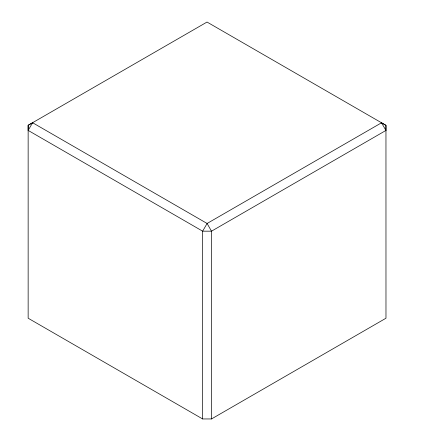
<?xml version="1.0" encoding="UTF-8"?>
<svg xmlns="http://www.w3.org/2000/svg" width="441" height="441" viewBox="0 0 441 441"><rect width="100%" height="100%" fill="white"/><g stroke="black" fill="none" stroke-linecap="round" stroke-linejoin="round"><path stroke-width="0.66" d="M202.628 418.95L202.645 231.172L207.099 223.477L381.504 122.807L385.958 125.332L385.958 130.431L211.498 231.183L202.645 231.172L28.147 130.404L28.147 125.283L207.022 22.05L385.958 125.332L385.98 318.22L211.504 418.95L202.628 418.95L28.152 318.22L28.147 125.283L32.623 122.741L207.099 223.477L211.498 231.183L211.504 418.95M28.147 130.404L32.623 122.741M385.958 130.431L381.504 122.807"/></g></svg>
